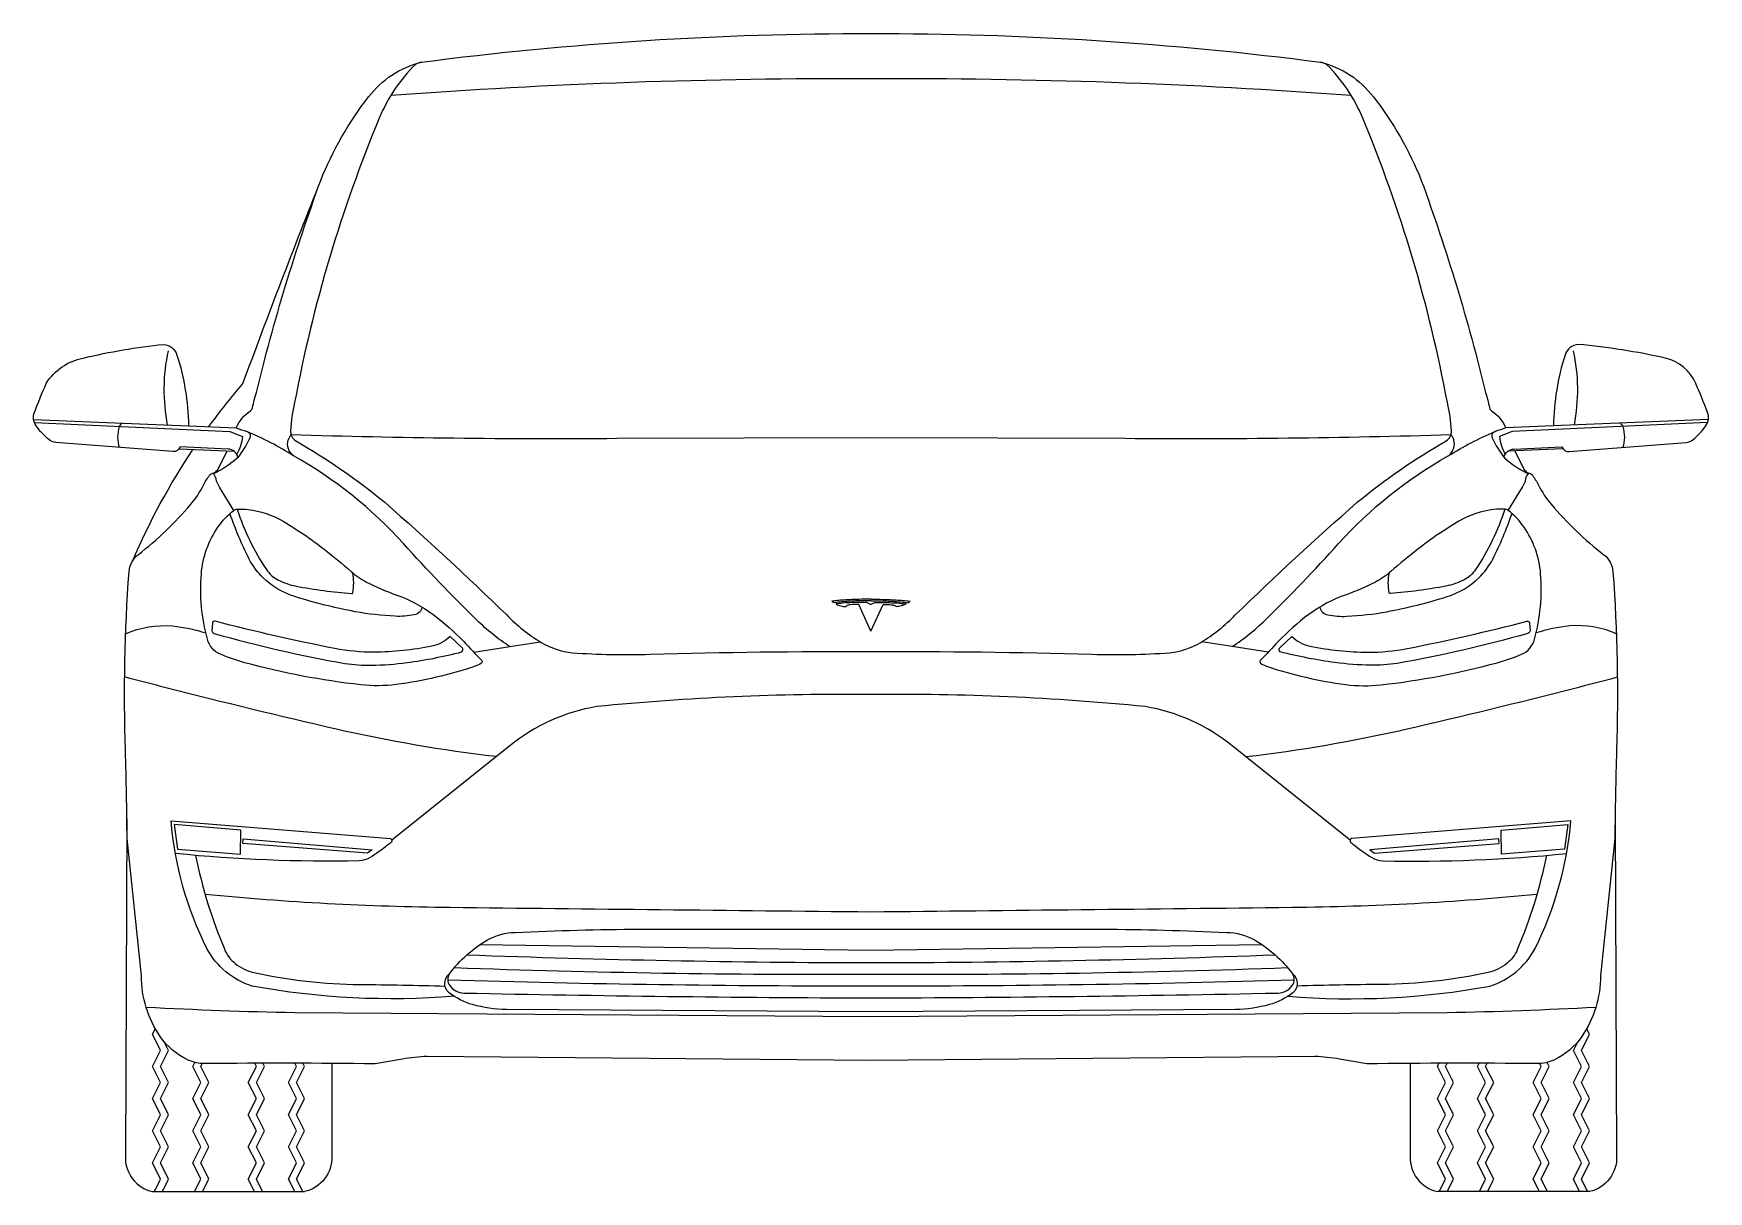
# Model space of a CAD drawing. Header units: millimetres. Extents: x -1041 to 1041, y 0 to 1440.
import ezdxf

# ---------------------------------------------------------------- set-up
doc = ezdxf.new("R2010")
doc.units = ezdxf.units.MM
doc.layers.add('ceco.net 437 - Tesla 3 front view', color=7, linetype='Continuous')

msp = doc.modelspace()

# ---------------------------------------------------------------- linework, layer by layer
at = {"layer": 'ceco.net 437 - Tesla 3 front view'}
for p, q in [((-721.3, 941.4), (-724.7, 934.7)), ((721.3, 941.4), (724.7, 934.7)), ((0, 696.8), (-15.1, 730.2)), ((-5.2, 732.7), (0, 730)), ((5.2, 732.7), (0, 730)), ((0, 696.8), (15.1, 730.2)), ((-893.4, 195.5), (-889.8, 202.6)), ((-883.4, 175.5), (-893.4, 195.5)), ((883.4, 175.5), (893.4, 195.5)), ((893.4, 195.5), (889.8, 202.6)), ((-893.4, 155.5), (-883.4, 175.5)), ((-883.4, 155.5), (-873.4, 175.5)), ((-873.4, 175.5), (-878.8, 186.3)), ((873.4, 175.5), (878.8, 186.3)), ((883.4, 155.5), (873.4, 175.5)), ((893.4, 155.5), (883.4, 175.5)), ((-883.4, 135.5), (-893.4, 155.5)), ((-873.4, 135.5), (-883.4, 155.5)), ((-843.4, 155.5), (-840.9, 160.5)), ((-833.4, 135.5), (-843.4, 155.5)), ((-833.4, 155.5), (-831.6, 159.1)), ((-823.4, 135.5), (-833.4, 155.5)), ((-774.3, 135.5), (-764.3, 155.5)), ((-764.3, 155.5), (-766.3, 159.5)), ((-764.3, 135.5), (-754.3, 155.5)), ((-754.3, 155.5), (-756.3, 159.5)), ((-724.3, 135.5), (-714.3, 155.5)), ((-714.3, 155.5), (-716.3, 159.5)), ((-714.3, 135.5), (-704.3, 155.5)), ((-704.3, 155.5), (-706.3, 159.5)), ((704.3, 155.5), (706.3, 159.5)), ((714.3, 135.5), (704.3, 155.5)), ((714.3, 155.5), (716.3, 159.5)), ((724.3, 135.5), (714.3, 155.5)), ((754.3, 155.5), (756.3, 159.5)), ((764.3, 135.5), (754.3, 155.5)), ((764.3, 155.5), (766.3, 159.5)), ((774.3, 135.5), (764.3, 155.5)), ((823.4, 135.5), (833.4, 155.5)), ((833.4, 155.5), (831.6, 159.1)), ((833.4, 135.5), (843.4, 155.5)), ((843.4, 155.5), (840.9, 160.5)), ((873.4, 135.5), (883.4, 155.5)), ((883.4, 135.5), (893.4, 155.5)), ((-893.4, 115.5), (-883.4, 135.5)), ((-883.4, 115.5), (-873.4, 135.5)), ((-843.4, 115.5), (-833.4, 135.5)), ((-833.4, 115.5), (-823.4, 135.5)), ((-764.3, 115.5), (-774.3, 135.5)), ((-754.3, 115.5), (-764.3, 135.5)), ((-714.3, 115.5), (-724.3, 135.5)), ((-704.3, 115.5), (-714.3, 135.5)), ((704.3, 115.5), (714.3, 135.5)), ((714.3, 115.5), (724.3, 135.5)), ((754.3, 115.5), (764.3, 135.5)), ((764.3, 115.5), (774.3, 135.5)), ((833.4, 115.5), (823.4, 135.5)), ((843.4, 115.5), (833.4, 135.5)), ((883.4, 115.5), (873.4, 135.5)), ((893.4, 115.5), (883.4, 135.5)), ((-883.4, 95.5), (-893.4, 115.5)), ((-873.4, 95.5), (-883.4, 115.5)), ((-833.4, 95.5), (-843.4, 115.5)), ((-823.4, 95.5), (-833.4, 115.5)), ((-774.3, 95.5), (-764.3, 115.5)), ((-764.3, 95.5), (-754.3, 115.5)), ((-724.3, 95.5), (-714.3, 115.5)), ((-714.3, 95.5), (-704.3, 115.5)), ((714.3, 95.5), (704.3, 115.5)), ((724.3, 95.5), (714.3, 115.5)), ((764.3, 95.5), (754.3, 115.5)), ((774.3, 95.5), (764.3, 115.5)), ((823.4, 95.5), (833.4, 115.5)), ((833.4, 95.5), (843.4, 115.5)), ((873.4, 95.5), (883.4, 115.5)), ((883.4, 95.5), (893.4, 115.5)), ((-893.4, 75.5), (-883.4, 95.5)), ((-883.4, 75.5), (-873.4, 95.5)), ((-843.4, 75.5), (-833.4, 95.5)), ((-833.4, 75.5), (-823.4, 95.5)), ((-764.3, 75.5), (-774.3, 95.5)), ((-754.3, 75.5), (-764.3, 95.5)), ((-714.3, 75.5), (-724.3, 95.5)), ((-704.3, 75.5), (-714.3, 95.5)), ((704.3, 75.5), (714.3, 95.5)), ((714.3, 75.5), (724.3, 95.5)), ((754.3, 75.5), (764.3, 95.5)), ((764.3, 75.5), (774.3, 95.5)), ((833.4, 75.5), (823.4, 95.5)), ((843.4, 75.5), (833.4, 95.5)), ((883.4, 75.5), (873.4, 95.5)), ((893.4, 75.5), (883.4, 95.5)), ((-883.4, 55.5), (-893.4, 75.5)), ((-873.4, 55.5), (-883.4, 75.5)), ((-833.4, 55.5), (-843.4, 75.5)), ((-823.4, 55.5), (-833.4, 75.5)), ((-774.3, 55.5), (-764.3, 75.5)), ((-764.3, 55.5), (-754.3, 75.5)), ((-724.3, 55.5), (-714.3, 75.5)), ((-714.3, 55.5), (-704.3, 75.5)), ((714.3, 55.5), (704.3, 75.5)), ((724.3, 55.5), (714.3, 75.5)), ((764.3, 55.5), (754.3, 75.5)), ((774.3, 55.5), (764.3, 75.5)), ((823.4, 55.5), (833.4, 75.5)), ((833.4, 55.5), (843.4, 75.5)), ((873.4, 55.5), (883.4, 75.5)), ((883.4, 55.5), (893.4, 75.5)), ((-893.4, 35.5), (-883.4, 55.5)), ((-883.4, 35.5), (-873.4, 55.5)), ((-843.4, 35.5), (-833.4, 55.5)), ((-833.4, 35.5), (-823.4, 55.5)), ((-764.3, 35.5), (-774.3, 55.5)), ((-754.3, 35.5), (-764.3, 55.5)), ((-714.3, 35.5), (-724.3, 55.5)), ((-704.3, 35.5), (-714.3, 55.5)), ((704.3, 35.5), (714.3, 55.5)), ((714.3, 35.5), (724.3, 55.5)), ((754.3, 35.5), (764.3, 55.5)), ((764.3, 35.5), (774.3, 55.5)), ((833.4, 35.5), (823.4, 55.5)), ((843.4, 35.5), (833.4, 55.5)), ((883.4, 35.5), (873.4, 55.5)), ((893.4, 35.5), (883.4, 55.5)), ((-883.4, 15.5), (-893.4, 35.5)), ((-873.4, 15.5), (-883.4, 35.5)), ((-833.4, 15.5), (-843.4, 35.5)), ((-823.4, 15.5), (-833.4, 35.5)), ((-774.3, 15.5), (-764.3, 35.5)), ((-764.3, 15.5), (-754.3, 35.5)), ((-724.3, 15.5), (-714.3, 35.5)), ((-714.3, 15.5), (-704.3, 35.5)), ((714.3, 15.5), (704.3, 35.5)), ((724.3, 15.5), (714.3, 35.5)), ((764.3, 15.5), (754.3, 35.5)), ((774.3, 15.5), (764.3, 35.5)), ((823.4, 15.5), (833.4, 35.5)), ((833.4, 15.5), (843.4, 35.5)), ((873.4, 15.5), (883.4, 35.5)), ((883.4, 15.5), (893.4, 35.5)), ((-891.1, 0), (-883.4, 15.5)), ((-881.1, 0), (-873.4, 15.5)), ((-841.1, 0), (-833.4, 15.5)), ((-831.1, 0), (-823.4, 15.5)), ((-766.5, 0), (-774.3, 15.5)), ((-756.5, 0), (-764.3, 15.5)), ((-716.5, 0), (-724.3, 15.5)), ((-706.5, 0), (-714.3, 15.5)), ((706.5, 0), (714.3, 15.5)), ((716.5, 0), (724.3, 15.5)), ((756.5, 0), (764.3, 15.5)), ((766.5, 0), (774.3, 15.5)), ((831.1, 0), (823.4, 15.5)), ((841.1, 0), (833.4, 15.5)), ((881.1, 0), (873.4, 15.5)), ((891.1, 0), (883.4, 15.5))]:
    msp.add_line(p, q, dxfattribs=at)
for points in [[(-789.2, 949.7, -0.149728), (-771.6, 971, 0.200015), (-769, 974.8, -0.028082), (-764.2, 993.5, -0.02839), (-684.3, 1257.4, -0.071527), (-624.8, 1361.2, -0.17209), (-559.1, 1404.5, -0.032791), (0, 1440.1, -0.032791), (559.1, 1404.5)], [(-559.1, 1404.5, 0.128107), (-566.9, 1401.3, 0.099062), (-611.4, 1335, 0.052533), (-716.7, 981.2, 0.047499), (-721.8, 946.2, 0.273314), (-715.3, 933.5, -0.042985), (-604.6, 857.1, -0.01215), (-453, 717.1, 0.064658), (-410, 682.9, 0.111384), (-371.3, 670, 0.024863), (-274.8, 668.1, -0.008239), (0, 671.6, -0.008239), (274.8, 668.1, 0.024863), (371.3, 670, 0.111384), (410, 682.9, 0.064658), (453, 717.1, -0.01215), (604.6, 857.1, -0.042985), (715.3, 933.5, 0.273314), (721.8, 946.2, 0.047499), (716.7, 981.2, 0.052533), (611.4, 1335, 0.099062), (566.9, 1401.3, 0.128107), (559.1, 1404.5, -0.17209), (624.8, 1361.2, -0.071527), (684.3, 1257.4, -0.02839), (764.2, 993.5, -0.028082), (769, 974.8, 0.200015), (771.6, 971, -0.149728), (789.2, 949.7)], [(597.2, 1362.9, 0.019867), (0, 1383.7, 0.019867), (-597.2, 1362.9)], [(-823.3, 951.2, -0.020045), (-781, 1004.7, -0.006279), (-684.3, 1257.4)], [(-787.2, 913.4, 0.328432), (-799.4, 923.3), (-859.2, 926, -0.340721), (-868.1, 920.2), (-1013.7, 931.7, -0.132169), (-1022, 934.9, -0.067874), (-1038.2, 952.4, -0.247878), (-1040.3, 968.8, -0.013127), (-1025.5, 1005, -0.207738), (-979.7, 1036.5, -0.033048), (-879.7, 1053.5, -0.305587), (-863, 1040.3, -0.070965), (-848.5, 952.4), (-789.2, 949.7, 0.009822), (-776, 945.3, -0.448409), (-772.5, 937.5, -0.069506), (-788.2, 912.2, -0.071928), (-817.4, 892.5)], [(-874.7, 953.2, -0.098425), (-873.7, 1045.6, -9.623557)], [(787.2, 913.4, -0.328432), (799.4, 923.3), (859.2, 926, 0.340721), (868.1, 920.2), (1013.7, 931.7, 0.132169), (1022.1, 934.9, 0.067874), (1038.2, 952.4, 0.247878), (1040.3, 968.8, 0.013127), (1025.5, 1005, 0.234648), (987.7, 1036.5, 0.030661), (879.7, 1053.5, 0.305587), (863, 1040.3, 0.070965), (848.5, 952.4), (789.2, 949.7, -0.009822), (776, 945.3, 0.448409), (772.5, 937.5, 0.069506), (788.2, 912.2, 0.071928), (817.4, 892.5)], [(874.7, 953.2, 0.098425), (873.7, 1045.6, 9.623557)], [(-1040.2, 956.2), (-797.2, 945.1), (-781.5, 938.8, -0.090491), (-788.6, 916.8)], [(-931.4, 955.6, 0.173328), (-934.7, 951.2, 0.149771), (-934.9, 925.1, 3.284797)], [(-449.1, 677.7, -0.050192), (-490, 710.5, -0.014973), (-581.3, 805.7, 0.081117), (-717.9, 914.9, 0.037747), (-776, 945.3)], [(-721.3, 941.4, 0.009383), (-315.9, 936.7), (0, 937.9), (315.9, 936.7, 0.009383), (721.3, 941.4)], [(449.1, 677.7, 0.050192), (490, 710.5, 0.014973), (581.3, 805.7, -0.081117), (717.9, 914.9, -0.037747), (776, 945.3)], [(1040.3, 956.2), (797.2, 945.1), (781.5, 938.8, 0.090491), (788.6, 916.8)], [(931.4, 955.6, -0.173328), (934.8, 951.2, -0.149771), (934.9, 925.1, -3.284797)], [(800.6, 921), (810.5, 900.9, 0.06166), (813.7, 896.1, 0.166781), (818.3, 893.3, -0.179608), (822.4, 890.8, -0.047749), (830, 878.5, 0.061083), (845.8, 854.7, 0.050145), (911.2, 792, -0.210062), (922.6, 770.7, -0.026268), (927.1, 548.8, 0.004918), (925, 438.9), (907.3, 268.4, -0.149082), (883.8, 192.9, -0.134981), (849.2, 163.5, -0.112388), (828.2, 159, 0.006658), (616.6, 158.7), (582.7, 164.6, 0.031286), (551.7, 168), (0, 162.9), (-551.7, 168, 0.031286), (-582.7, 164.6), (-616.6, 158.7, 0.006658), (-828.2, 159, -0.112388), (-849.2, 163.5, -0.134981), (-883.8, 192.9, -0.149082), (-907.3, 268.4), (-925, 438.9, 0.004918), (-927.1, 548.8, -0.026268), (-922.6, 770.7, -0.210062), (-911.2, 792, 0.050145), (-845.8, 854.7, 0.061083), (-830, 878.5, -0.047749), (-822.4, 890.8, -0.179608), (-818.3, 893.3, 0.166781), (-813.7, 896.1, 0.06166), (-810.5, 900.9), (-800.6, 921)], [(-918, 784.5, -0.04641), (-843, 923)], [(-717.9, 914.9, -0.310983), (-724.7, 934.7, -0.310983)], [(717.9, 914.9, 0.310983), (724.7, 934.7, 0.310983)], [(-792.3, 847), (-810, 876.1, -0.104145), (-814.4, 886.2, 0.176946), (-818.3, 893.3, 1.116517)], [(792.3, 847), (810, 876.1, 0.104145), (814.4, 886.2, -0.176946), (818.3, 893.3, -1.116517)], [(-492, 653.2, -0.04879), (-590.3, 630.5, -0.060032), (-634.2, 630.1, -0.038275), (-778.7, 657.6, -0.036255), (-809, 668.1, -0.228084), (-825.1, 686.8, -0.086426), (-832.7, 768.4, -0.132044), (-812, 826.3, -0.07788), (-792.3, 847, -0.152301), (-788, 848.6, -0.041142), (-774.5, 848.1, -0.104754), (-731.1, 833.6, -0.033654), (-679.9, 798.7, -0.012813), (-646.6, 771.1, 0.060176), (-627.4, 758, 0.034931), (-590.8, 742.2, -0.075393), (-544.3, 717.5, -0.043254), (-506.4, 683.9, -0.000102), (-484.1, 660.4, -0.45986), (-484.4, 657.1, -0.063549), (-492, 653.2, 96.655681)], [(-558, 726.7, -0.292368), (-567.9, 717.2, -0.061964), (-591.5, 715.4, -0.03414), (-641.3, 721.1, -0.030674), (-716.5, 739.9, -0.114669), (-755.9, 763.2, -0.08484), (-773.1, 786.5, -0.033907), (-797.1, 843, -0.168461)], [(-788, 848.6, 0.071471), (-751.8, 773.5, 0.1256), (-737.4, 760.7, 0.073271), (-714.9, 752.9, 0.025843), (-645.8, 743.6, 0.380982), (-644.4, 744.7, 0.101689), (-644.6, 769.3)], [(492, 653.2, 0.04879), (590.3, 630.5, 0.060032), (634.2, 630.1, 0.038275), (778.7, 657.6, 0.036255), (809, 668.1, 0.228084), (825.1, 686.8, 0.086426), (832.7, 768.4, 0.132044), (812, 826.3, 0.07788), (792.3, 847, 0.152301), (788, 848.6, 0.041142), (774.5, 848.1, 0.104754), (731.1, 833.6, 0.033654), (679.9, 798.7, 0.012813), (646.6, 771.1, -0.060176), (627.4, 758, -0.034931), (590.8, 742.2, 0.075393), (544.3, 717.5, 0.043254), (506.4, 683.9, 0.000102), (484.1, 660.4, 0.45986), (484.4, 657.1, 0.063549), (492, 653.2, -96.655681)], [(558, 726.7, 0.292368), (567.9, 717.2, 0.061964), (591.5, 715.4, 0.03414), (641.3, 721.1, 0.030674), (716.5, 739.9, 0.114669), (755.9, 763.2, 0.08484), (773.1, 786.5, 0.033907), (797.1, 843, 0.168461)], [(788, 848.6, -0.071471), (751.8, 773.5, -0.1256), (737.4, 760.7, -0.073271), (714.9, 752.9, -0.025843), (645.8, 743.6, -0.380982), (644.4, 744.7, -0.101689), (644.6, 769.3)], [(-926.8, 693.7, -0.126609), (-868.4, 703.3, -0.058838), (-827.1, 694.6, 0.16369)], [(926.8, 693.7, 0.126609), (868.4, 703.3, 0.058838), (827.1, 694.6, -0.16369)], [(-466.3, 540.8, -0.027184), (-664.9, 575, -0.006473), (-875.2, 626.1, -0.001635), (-928.1, 639.9, 1.297737)], [(466.3, 540.8, 0.027184), (664.9, 575, 0.006473), (875.2, 626.1, 0.001635), (928.1, 639.9, -1.297737)], [(595.8, 437), (449.3, 554.4, 0.12737), (340.9, 603.1, 0.027019), (0, 618.1, 0.027019), (-340.9, 603.1, 0.12737), (-449.3, 554.4), (-595.8, 437)], [(-925.5, 463.5), (-927.2, 43.6, 0.36406), (-893.4, 0), (-704.3, 0)], [(-518.5, 242.9, -0.065906), (-769.7, 255.4, -0.195009), (-825.8, 302.3, -0.094266), (-870.3, 460.8), (-597.6, 438.9, -0.519605), (-596.3, 434.4, 0.00552), (-601.2, 430.6, -0.035389), (-622.6, 415.5, -0.123972), (-636.6, 411.1, -0.029967), (-864.9, 420.3)], [(518.5, 242.9, 0.065906), (769.7, 255.4, 0.195009), (825.8, 302.3, 0.094266), (870.3, 460.8), (597.6, 438.9, 0.519605), (596.3, 434.4, -0.00552), (601.2, 430.6, 0.035389), (622.6, 415.5, 0.123972), (636.6, 411.1, 0.029967), (864.9, 420.3)], [(925.5, 463.5), (927.2, 43.6, -0.36406), (893.4, 0), (704.3, 0)], [(-839.9, 418, 0.049271), (-804.1, 301.6, 0.123645), (-790.6, 283.6, 0.116782), (-767.4, 272.4, 0.051992), (-635.7, 257.5, -0.004708), (-529.7, 255.5, -0.97276)], [(839.9, 418, -0.049271), (804.1, 301.6, -0.123645), (790.6, 283.6, -0.116782), (767.4, 272.4, -0.051992), (635.7, 257.5, 0.004708), (529.7, 255.5, 0.97276)], [(828, 369.5, -0.021633), (523.4, 353, -0.000193), (0, 347.5, -0.000193), (-523.4, 353, -0.021633), (-828, 369.5)], [(-524, 270.8, 0.333044), (-523.9, 256.1, 0.236151), (-506.2, 246.8, 0.004143), (0, 240.7, 0.004143), (506.2, 246.8, 0.236151), (523.9, 256.1, 0.333044), (524, 270.8, -0.49163), (524.5, 247.2, -0.103152), (495.5, 232.4, -0.06145), (453.4, 226.3), (0, 223.3), (-453.4, 226.3, -0.06145), (-495.5, 232.4, -0.103152), (-524.5, 247.2, -0.49163), (-524, 270.8, -0.097496), (-476.9, 313.1, -0.116532), (-442.3, 322.3, -0.010361), (-287.3, 326.2), (0, 326.2), (287.3, 326.2, -0.010361), (442.3, 322.3, -0.116532), (476.9, 313.1, -0.097496), (524, 270.8)], [(-502.5, 294.3, 0.008512), (0, 284.6, 0.008512), (502.5, 294.3)], [(-517.9, 278.4, 0.010155), (0, 270.3, 0.010155), (517.9, 278.4)], [(-526.4, 263.4, 0.008213), (0, 255.9, 0.008213), (526.4, 263.4)], [(901.2, 228.9, -0.008154), (716.5, 222.2), (0, 217.1), (-716.5, 222.2, -0.008154), (-901.2, 228.9)], [(-670.4, 159.3), (-670.4, 43.6, -0.36406), (-704.3, 0, -0.255212)], [(670.4, 159.3), (670.4, 43.6, 0.36406), (704.3, 0, 0.255212)]]:
    msp.add_lwpolyline(points, format="xyb", dxfattribs=at)
for points in [[(-1041.3, 960.3), (-848.5, 952.4)], [(1041.3, 960.3), (848.5, 952.4)], [(-860.3, 923.8), (-792, 920.6)], [(860.3, 923.8), (792, 920.6)], [(-493.8, 670.7), (-449.1, 677.7), (-411.3, 683.7)], [(493.8, 670.7), (449.1, 677.7), (411.3, 683.7)], [(-866.6, 456.6), (-862.5, 425.6), (-784.1, 419.5), (-783.4, 449.4), (-866.6, 456.6)], [(-780.7, 438.5), (-620.2, 425), (-626.1, 420.6), (-781, 432.7), (-780.7, 438.5)], [(780.7, 438.5), (620.2, 425), (626.1, 420.6), (781, 432.7), (780.7, 438.5)], [(866.6, 456.6), (862.5, 425.6), (784.1, 419.5), (783.4, 449.4), (866.6, 456.6)], [(-486.2, 307.2), (0, 300.3), (486.2, 307.2)]]:
    msp.add_lwpolyline(points, dxfattribs=at)
for points in [[(-818.9, 707.4, -0.029597), (-819.6, 698.6, 0.363472), (-816.7, 694, 0.02423), (-654.4, 656.7, 0.038041), (-621.2, 654.5, 0.031243), (-576.9, 657.8, 0.028586), (-508.9, 671.1, 0.52116), (-508.6, 676.4), (-523.3, 690.4, -0.154346), (-546, 678.4, -0.051503), (-618, 670.7, -0.049451), (-666.8, 675.3, -0.015315), (-815.7, 709.2, 0.395602)], [(818.9, 707.4, 0.029597), (819.6, 698.6, -0.363472), (816.7, 694, -0.02423), (654.4, 656.7, -0.038041), (621.2, 654.5, -0.031243), (576.9, 657.8, -0.028586), (508.9, 671.1, -0.52116), (508.6, 676.4), (523.3, 690.4, 0.154346), (546, 678.4, 0.051503), (618, 670.7, 0.049451), (666.8, 675.3, 0.015315), (815.7, 709.2, -0.395602)]]:
    msp.add_lwpolyline(points, format="xyb", close=True, dxfattribs=at)
for points, knots in [([(0, 736.6), (-5, 736.6), (-14, 736.5), (-25.8, 736.1), (-35.7, 735.5), (-42.9, 734.8), (-47.3, 734.2), (-48.7, 734)], [0, 0, 0, 0, 7.669466, 13.804429, 18.296547, 22.957419, 25.232421, 25.232421, 25.232421, 25.232421]), ([(0, 734.7), (-4.3, 734.7), (-11.4, 734.7), (-21.3, 734.4), (-30, 733.8), (-38.2, 733.1), (-43.6, 732.5), (-45.8, 732.2)], [0, 0, 0, 0, 6.544078, 11.01704, 15.153003, 20.156855, 23.768247, 23.768247, 23.768247, 23.768247]), ([(-5.2, 732.7), (-7.9, 732.7), (-13.6, 732.7), (-23.7, 732.4), (-33.9, 731.9), (-40.8, 731.1), (-43.5, 730.7)], [0, 0, 0, 0, 4.05505, 8.828209, 15.472704, 19.848815, 19.848815, 19.848815, 19.848815]), ([(-43.5, 730.7), (-43.3, 730.6), (-42.4, 730), (-40.4, 729.2), (-37.5, 728.4), (-34.5, 727.7), (-32.3, 727.3), (-31.3, 727.2)], [0.364731, 0.364731, 0.364731, 0.364731, 1.034928, 2.664172, 4.425816, 6.277684, 7.92563, 7.92563, 7.92563, 7.92563]), ([(-15.1, 730.2), (-17.2, 730.2), (-20.8, 730.1), (-25.1, 729.8), (-27.8, 729.3), (-29.6, 728.8), (-30.8, 728.2), (-31.2, 727.6), (-31.3, 727.3), (-31.3, 727.2)], [0.039893, 0.039893, 0.039893, 0.039893, 3.283927, 5.491546, 6.716028, 7.801422, 8.675298, 9.443739, 9.761747, 9.761747, 9.761747, 9.761747]), ([(0, 736.6), (5, 736.6), (14, 736.5), (25.8, 736.1), (35.7, 735.5), (42.9, 734.8), (47.3, 734.2), (48.7, 734)], [0, 0, 0, 0, 7.669466, 13.804429, 18.296547, 22.957419, 25.232421, 25.232421, 25.232421, 25.232421]), ([(0, 734.7), (4.3, 734.7), (11.4, 734.7), (21.3, 734.4), (30, 733.8), (38.2, 733.1), (43.6, 732.5), (45.8, 732.2)], [0, 0, 0, 0, 6.544078, 11.01704, 15.153003, 20.156855, 23.768247, 23.768247, 23.768247, 23.768247]), ([(5.2, 732.7), (7.9, 732.7), (13.6, 732.7), (23.7, 732.4), (33.9, 731.9), (40.8, 731.1), (43.5, 730.7)], [0, 0, 0, 0, 4.05505, 8.828209, 15.472704, 19.848815, 19.848815, 19.848815, 19.848815]), ([(15.1, 730.2), (17.2, 730.2), (20.8, 730.1), (25.1, 729.8), (27.8, 729.3), (29.6, 728.8), (30.8, 728.2), (31.2, 727.6), (31.3, 727.3), (31.3, 727.2)], [0.039893, 0.039893, 0.039893, 0.039893, 3.283927, 5.491546, 6.716028, 7.801422, 8.675298, 9.443739, 9.761747, 9.761747, 9.761747, 9.761747]), ([(43.5, 730.7), (43.3, 730.6), (42.4, 730), (40.4, 729.2), (37.5, 728.4), (34.5, 727.7), (32.3, 727.3), (31.3, 727.2)], [0.364731, 0.364731, 0.364731, 0.364731, 1.034928, 2.664172, 4.425816, 6.277684, 7.92563, 7.92563, 7.92563, 7.92563])]:
    msp.add_open_spline(points, degree=3, knots=knots, dxfattribs=at)
for points in [[(-45.8, 732.2), (-46.8, 732.8), (-47.7, 733.4), (-48.7, 734)], [(45.8, 732.2), (46.8, 732.8), (47.7, 733.4), (48.7, 734)]]:
    msp.add_open_spline(points, degree=3, dxfattribs=at)

doc.saveas('drawing.dxf')
